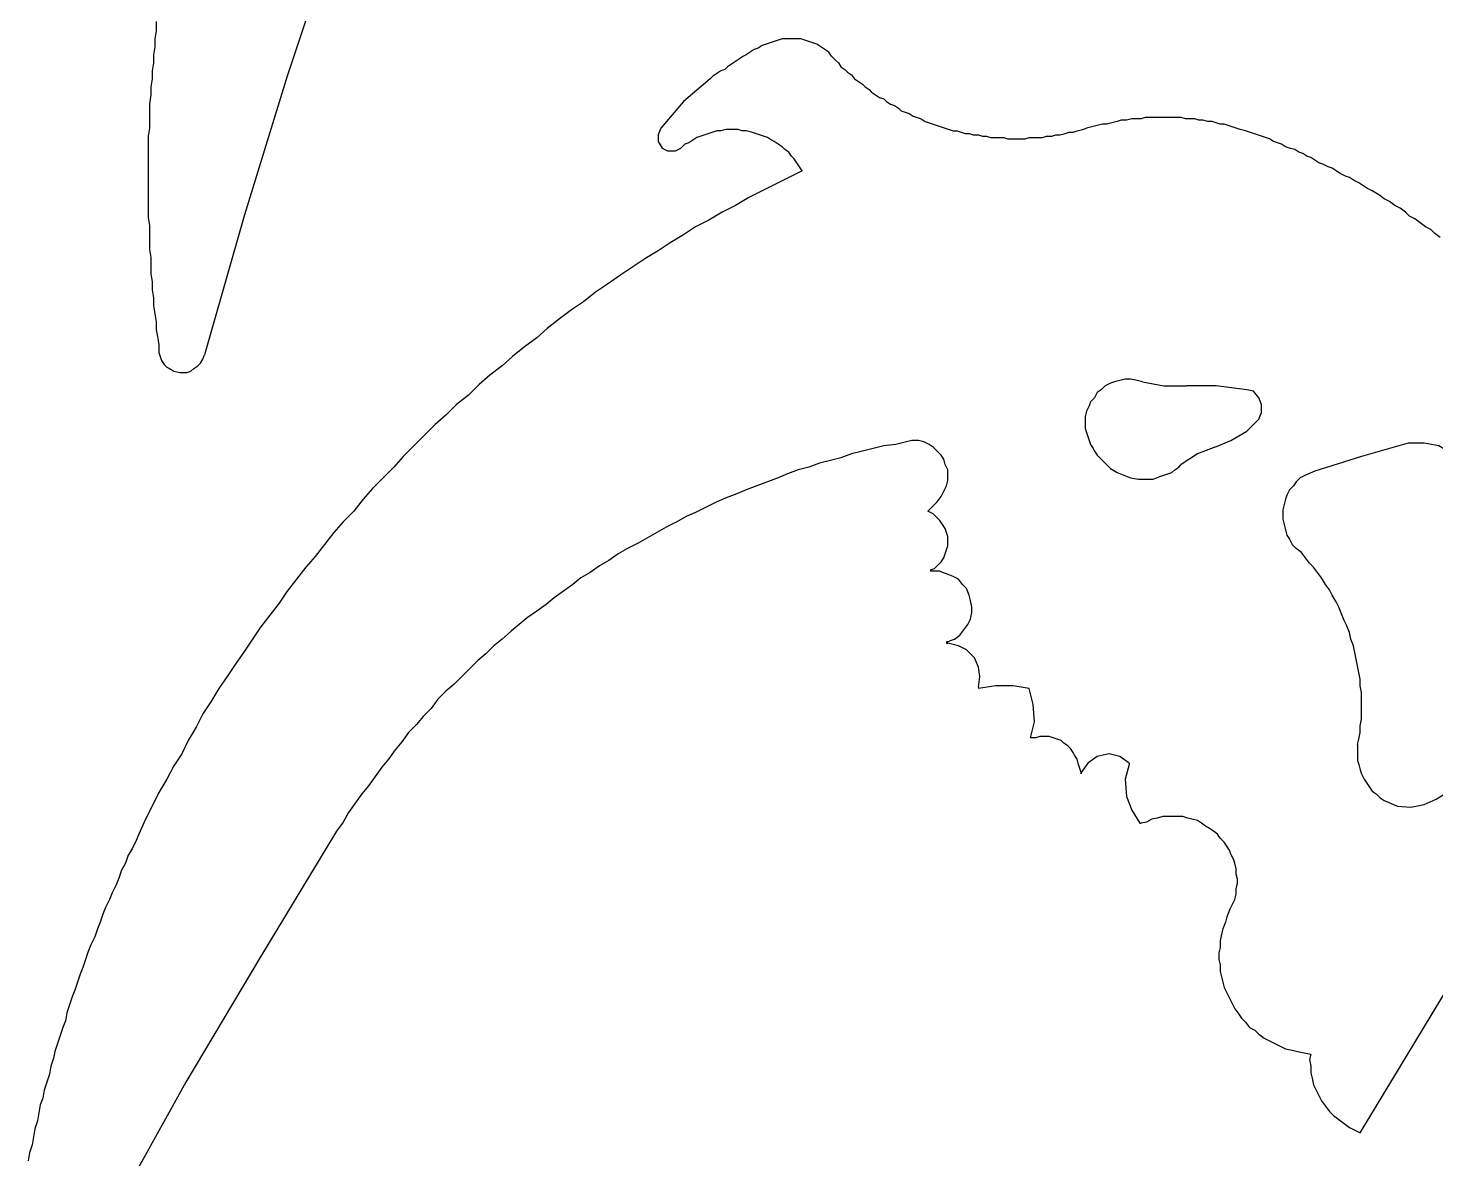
# Model space of a CAD drawing. Extents: x -1063 to 1100, y -467 to 441.
# Drawn here: x -1034.9 to -859.1, y 132.5 to 273.8 of the extents above; entities that cross this region are included whole.
import ezdxf

# ---------------------------------------------------------------- set-up
doc = ezdxf.new("R2010")
doc.units = 0
doc.layers.add('P', color=250, linetype='CONTINUOUS')

msp = doc.modelspace()

# ---------------------------------------------------------------- linework, layer by layer
at = {"layer": 'P', "color": 0, "linetype": 'CONTINUOUS'}
for points in [[(-990.68, 302.43), (-996.68, 285.26), (-1002.52, 267.76), (-1007.85, 250.43), (-1012.85, 232.93)], [(-1018.85, 274.59), (-1018.85, 273.43), (-1019.02, 272.43), (-1019.02, 271.43), (-1019.18, 270.43), (-1019.18, 269.43), (-1019.35, 268.43), (-1019.35, 267.43), (-1019.52, 266.43), (-1019.52, 265.43), (-1019.68, 264.26), (-1019.68, 263.26), (-1019.68, 262.26), (-1019.68, 261.26), (-1019.85, 260.26), (-1019.85, 259.26), (-1019.85, 258.26), (-1019.85, 257.26), (-1019.85, 256.26), (-1019.85, 255.09), (-1019.85, 254.09), (-1019.85, 253.09), (-1019.85, 252.09), (-1019.85, 251.09), (-1019.85, 250.09), (-1019.68, 249.09), (-1019.68, 248.09), (-1019.68, 247.09), (-1019.68, 246.09), (-1019.52, 245.09), (-1019.52, 244.09), (-1019.52, 243.09), (-1019.35, 242.09), (-1019.35, 241.09), (-1019.18, 240.09), (-1019.18, 239.09), (-1019.02, 238.09), (-1018.85, 237.09), (-1018.85, 236.09), (-1018.68, 235.26), (-1018.52, 234.26), (-1018.52, 233.26), (-1018.35, 232.76), (-1018.18, 232.26), (-1017.85, 231.76), (-1017.52, 231.43), (-1017.18, 231.26), (-1016.68, 230.93), (-1015.85, 230.76), (-1015.02, 230.76), (-1014.52, 230.93), (-1014.18, 231.26), (-1013.68, 231.59), (-1013.35, 231.93), (-1013.02, 232.43), (-1012.85, 232.93)], [(-934.52, 270.26), (-934.85, 270.76), (-935.35, 271.09), (-935.85, 271.43), (-936.35, 271.76), (-936.85, 271.93), (-937.35, 272.09), (-937.85, 272.26), (-938.35, 272.43), (-938.68, 272.43), (-939.18, 272.43), (-939.68, 272.43), (-940.18, 272.43), (-940.68, 272.43), (-941.18, 272.26), (-941.68, 272.09), (-942.18, 271.93), (-942.68, 271.76), (-943.18, 271.59), (-943.68, 271.26), (-944.18, 271.09), (-944.68, 270.76), (-945.18, 270.43), (-945.52, 270.26), (-946.02, 269.93), (-946.52, 269.59), (-947.02, 269.26), (-947.52, 268.93), (-947.85, 268.59), (-948.35, 268.43), (-948.85, 268.09), (-949.35, 267.76), (-949.68, 267.43), (-953.02, 264.59), (-955.85, 261.26), (-956.18, 260.43), (-956.18, 259.59), (-955.68, 258.76), (-955.02, 258.43), (-954.02, 258.43), (-953.35, 258.76)], [(-934.52, 270.26), (-934.02, 269.76), (-933.68, 269.43), (-933.35, 268.93), (-932.85, 268.59), (-932.52, 268.26), (-932.02, 267.93), (-931.68, 267.43), (-931.18, 267.09), (-930.68, 266.76), (-930.35, 266.43), (-929.85, 266.09), (-929.52, 265.76), (-929.02, 265.43), (-928.52, 265.09), (-928.02, 264.93), (-927.68, 264.59), (-927.18, 264.26), (-926.68, 264.09), (-926.18, 263.76), (-925.85, 263.43), (-925.35, 263.26), (-924.85, 263.09), (-924.35, 262.76), (-923.85, 262.59), (-923.35, 262.43), (-922.85, 262.09), (-922.35, 261.93), (-921.85, 261.76), (-921.35, 261.59), (-920.85, 261.43), (-920.35, 261.26), (-919.85, 261.09), (-919.35, 260.93), (-918.85, 260.93), (-918.35, 260.76), (-917.85, 260.59), (-917.35, 260.59), (-916.85, 260.43), (-916.18, 260.43), (-915.68, 260.26), (-915.18, 260.26), (-914.68, 260.09), (-914.18, 260.09), (-913.52, 260.09), (-913.02, 260.09), (-912.52, 259.93), (-912.02, 259.93), (-911.52, 259.93), (-910.85, 259.93), (-910.35, 259.93), (-909.85, 260.09), (-909.35, 260.09), (-908.68, 260.09), (-908.18, 260.09), (-907.68, 260.26), (-907.02, 260.26), (-906.52, 260.43), (-906.02, 260.43), (-905.35, 260.59), (-904.85, 260.76), (-904.35, 260.76), (-903.85, 260.93), (-903.18, 261.09), (-902.68, 261.26)], [(-858.52, 247.59), (-859.18, 248.09), (-859.68, 248.59), (-860.35, 248.93), (-861.02, 249.43), (-861.68, 249.93), (-862.35, 250.26), (-862.85, 250.76), (-863.52, 251.26), (-864.18, 251.59), (-864.85, 252.09), (-865.52, 252.43), (-866.18, 252.93), (-867.02, 253.43), (-867.68, 253.76), (-868.18, 254.09), (-868.68, 254.43), (-869.35, 254.76), (-869.85, 255.09), (-870.35, 255.26), (-871.02, 255.59), (-871.52, 255.93), (-872.02, 256.26), (-872.52, 256.43), (-873.18, 256.76), (-873.68, 256.93), (-874.18, 257.26), (-874.68, 257.59), (-875.18, 257.76), (-875.68, 258.09), (-876.18, 258.26), (-876.68, 258.59), (-877.35, 258.76), (-877.85, 258.93), (-878.35, 259.26), (-878.85, 259.43), (-879.35, 259.59), (-879.85, 259.93), (-880.35, 260.09), (-880.85, 260.26), (-881.35, 260.43), (-881.85, 260.59), (-882.35, 260.76), (-882.85, 260.93), (-883.52, 261.09), (-884.02, 261.26), (-884.52, 261.43), (-885.02, 261.59), (-885.52, 261.76), (-886.02, 261.76), (-886.52, 261.93), (-887.02, 262.09), (-887.52, 262.09), (-888.18, 262.26), (-888.68, 262.26), (-889.18, 262.43), (-889.68, 262.43), (-890.35, 262.43), (-890.85, 262.59), (-891.35, 262.59), (-891.85, 262.59), (-892.52, 262.59), (-893.02, 262.59), (-893.52, 262.59), (-894.18, 262.59), (-894.68, 262.59), (-895.35, 262.59), (-895.85, 262.43), (-896.52, 262.43), (-897.02, 262.43), (-897.68, 262.26), (-898.35, 262.26), (-898.85, 262.09), (-899.52, 261.93), (-900.18, 261.76), (-900.68, 261.76), (-901.35, 261.59), (-902.02, 261.43), (-902.68, 261.26)], [(-938.18, 255.93), (-938.52, 256.43), (-938.85, 256.93), (-939.18, 257.43), (-939.52, 257.76), (-939.85, 258.26), (-940.35, 258.59), (-940.68, 258.93), (-941.18, 259.26), (-941.68, 259.59), (-942.02, 259.76), (-942.52, 260.09), (-943.02, 260.26), (-943.52, 260.43), (-944.02, 260.59), (-944.52, 260.76), (-945.18, 260.93), (-945.68, 260.93), (-946.18, 261.09), (-946.68, 261.09), (-947.18, 261.09), (-947.68, 261.09), (-948.35, 260.93), (-948.85, 260.93), (-949.35, 260.76), (-949.85, 260.59), (-950.35, 260.43), (-950.85, 260.26), (-951.35, 260.09), (-951.85, 259.76), (-952.35, 259.43), (-952.85, 259.26), (-953.35, 258.76)], [(-938.18, 255.93), (-939.85, 255.09), (-941.52, 254.26), (-943.18, 253.43), (-944.85, 252.59), (-946.52, 251.59), (-948.18, 250.76), (-949.85, 249.76), (-951.52, 248.93), (-953.02, 247.93), (-954.68, 246.93), (-956.18, 245.93), (-957.85, 244.93), (-959.35, 243.93), (-960.85, 242.93), (-962.52, 241.76), (-964.02, 240.76), (-965.52, 239.59), (-967.02, 238.59), (-968.52, 237.43), (-970.02, 236.26), (-971.35, 235.09), (-972.85, 233.93), (-974.35, 232.76), (-975.68, 231.59), (-977.18, 230.43), (-978.52, 229.26), (-979.85, 227.93), (-981.35, 226.76), (-982.68, 225.43), (-984.02, 224.26), (-985.35, 222.93), (-986.68, 221.59), (-988.02, 220.26), (-989.18, 218.93), (-990.52, 217.59), (-991.85, 216.26), (-993.02, 214.93), (-994.18, 213.43), (-995.52, 212.09), (-996.68, 210.76), (-997.85, 209.26), (-999.02, 207.76), (-1000.18, 206.43), (-1001.35, 204.93), (-1002.52, 203.43), (-1003.52, 201.93), (-1004.68, 200.43), (-1005.85, 198.93), (-1006.85, 197.43), (-1007.85, 195.93), (-1009.02, 194.26), (-1010.02, 192.76), (-1011.02, 191.26), (-1012.02, 189.59), (-1013.02, 188.09), (-1013.85, 186.43), (-1014.85, 184.76), (-1015.68, 183.09), (-1016.68, 181.59), (-1017.52, 179.93), (-1018.52, 178.26), (-1019.35, 176.59), (-1020.18, 174.93), (-1021.02, 173.09), (-1021.35, 172.26), (-1021.85, 171.26), (-1022.35, 170.43), (-1022.68, 169.43), (-1023.18, 168.59), (-1023.52, 167.59), (-1023.85, 166.76), (-1024.35, 165.76), (-1024.68, 164.93), (-1025.18, 163.93), (-1025.52, 163.09), (-1025.85, 162.09), (-1026.18, 161.26), (-1026.52, 160.26), (-1027.02, 159.26), (-1027.35, 158.43), (-1027.68, 157.43), (-1028.02, 156.43), (-1028.35, 155.59), (-1028.68, 154.59), (-1029.02, 153.59), (-1029.35, 152.76), (-1029.68, 151.76), (-1030.02, 150.76), (-1030.18, 149.76), (-1030.52, 148.93), (-1030.85, 147.93), (-1031.18, 146.93), (-1031.52, 145.93), (-1031.68, 145.09), (-1032.02, 144.09), (-1032.18, 143.09), (-1032.52, 142.09), (-1032.85, 141.09), (-1033.02, 140.09), (-1033.35, 139.26), (-1033.52, 138.26), (-1033.68, 137.26), (-1034.02, 136.26), (-1034.18, 135.26), (-1034.35, 134.26), (-1034.68, 133.26), (-1034.85, 132.26)], [(-895.68, 229.59), (-896.35, 229.76), (-897.18, 229.93), (-897.85, 229.93), (-898.52, 229.76), (-899.18, 229.59), (-899.68, 229.43), (-900.35, 229.09), (-900.85, 228.59), (-901.35, 228.26), (-901.68, 227.59), (-902.18, 227.09), (-902.35, 226.59), (-902.68, 225.93), (-902.85, 225.26), (-902.85, 224.43), (-902.85, 223.76)], [(-895.68, 229.59), (-893.02, 229.09), (-890.18, 229.09)], [(-882.68, 228.59), (-886.52, 229.09), (-890.18, 229.09)], [(-881.18, 224.93), (-880.85, 225.76), (-880.85, 226.76), (-881.18, 227.59), (-881.85, 228.43), (-882.68, 228.59)], [(-902.85, 223.76), (-902.68, 223.26), (-902.52, 222.76), (-902.35, 222.26), (-902.18, 221.76), (-901.85, 221.26), (-901.68, 220.93), (-901.35, 220.43), (-901.02, 220.09), (-900.35, 219.43), (-899.68, 218.76), (-898.85, 218.26), (-898.02, 217.93), (-897.18, 217.59), (-896.18, 217.43), (-895.35, 217.43), (-894.35, 217.43), (-893.52, 217.76), (-893.02, 217.93), (-892.52, 218.09), (-892.02, 218.26), (-891.68, 218.59), (-891.18, 218.93), (-890.85, 219.26)], [(-886.68, 221.43), (-884.68, 222.26), (-882.68, 223.43), (-881.18, 224.93)], [(-925.18, 222.09), (-926.52, 221.76), (-928.02, 221.59), (-929.35, 221.26), (-930.68, 220.93), (-932.02, 220.59), (-933.35, 220.09), (-934.68, 219.76), (-936.02, 219.43), (-937.35, 218.93), (-938.68, 218.59), (-940.02, 218.09), (-941.18, 217.59), (-942.52, 217.09), (-943.85, 216.59), (-945.18, 216.09), (-946.35, 215.59), (-947.68, 215.09), (-948.85, 214.59), (-950.18, 213.93), (-951.52, 213.26), (-952.68, 212.76), (-953.85, 212.09), (-955.18, 211.43), (-956.35, 210.76), (-957.52, 210.09), (-958.68, 209.43), (-960.02, 208.76), (-961.18, 208.09), (-962.35, 207.26), (-963.52, 206.59), (-964.68, 205.76), (-965.85, 205.09), (-966.85, 204.26), (-968.02, 203.43), (-969.18, 202.59), (-970.18, 201.76), (-971.35, 200.93), (-972.52, 200.09), (-973.52, 199.26), (-974.52, 198.43), (-975.68, 197.43), (-976.68, 196.59), (-977.68, 195.59), (-978.68, 194.76), (-979.68, 193.76), (-980.68, 192.76), (-981.68, 191.76), (-982.68, 190.93), (-983.68, 189.93), (-984.52, 188.76), (-985.52, 187.76), (-986.35, 186.76), (-987.35, 185.76), (-988.18, 184.59), (-989.02, 183.59), (-989.85, 182.43), (-990.68, 181.43), (-991.52, 180.26), (-992.35, 179.09), (-993.18, 178.09), (-994.02, 176.93), (-994.85, 175.76), (-995.52, 174.59), (-996.35, 173.43)], [(-921.35, 214.59), (-920.85, 215.26), (-920.52, 215.93), (-920.18, 216.59), (-920.02, 217.26), (-920.02, 217.93), (-920.02, 218.59), (-920.35, 219.26), (-920.52, 219.93), (-920.85, 220.43), (-921.35, 220.93), (-921.85, 221.43), (-922.35, 221.76), (-923.02, 222.09), (-923.68, 222.26), (-924.52, 222.26), (-925.18, 222.09)], [(-857.02, 220.59), (-858.68, 221.59), (-860.52, 221.93), (-862.52, 221.93), (-868.35, 220.26), (-874.18, 218.43), (-875.35, 217.93), (-876.02, 217.59), (-876.52, 217.09), (-876.85, 216.59), (-877.35, 216.09), (-877.68, 215.43), (-877.85, 214.93), (-878.02, 214.26), (-878.18, 213.59), (-878.18, 212.93), (-878.18, 212.43), (-878.02, 211.76), (-877.85, 211.09), (-877.68, 210.43), (-877.35, 209.93), (-877.02, 209.26), (-876.52, 208.76)], [(-886.68, 221.43), (-888.85, 220.59), (-890.85, 219.26)], [(-921.35, 214.59), (-922.52, 213.43), (-922.52, 213.43)], [(-922.18, 206.09), (-921.68, 206.26), (-921.35, 206.59), (-920.85, 207.09), (-920.52, 207.59), (-920.35, 208.09), (-920.18, 208.59), (-920.02, 209.09), (-920.02, 209.59), (-920.02, 210.26), (-920.18, 210.76), (-920.35, 211.26), (-920.68, 211.76), (-921.02, 212.26), (-921.35, 212.59), (-921.85, 213.09), (-922.52, 213.43)], [(-868.85, 184.26), (-868.68, 184.93), (-868.52, 185.76), (-868.52, 186.59), (-868.35, 187.43), (-868.35, 188.26), (-868.35, 189.09), (-868.35, 189.93), (-868.35, 190.76), (-868.52, 191.59), (-868.52, 192.43), (-868.68, 193.26), (-868.85, 194.09), (-869.02, 194.93), (-869.18, 195.76), (-869.35, 196.59), (-869.68, 197.43), (-869.85, 198.26), (-870.18, 199.09), (-870.52, 199.76), (-870.85, 200.59), (-871.18, 201.43), (-871.52, 202.09), (-872.02, 202.93), (-872.35, 203.59), (-872.85, 204.26), (-873.35, 205.09), (-873.85, 205.76), (-874.35, 206.43), (-874.85, 206.93), (-875.35, 207.59), (-875.85, 208.26), (-876.52, 208.76)], [(-922.18, 206.09), (-922.18, 205.93), (-922.18, 205.93)], [(-920.02, 197.09), (-919.68, 197.26), (-919.18, 197.43), (-918.52, 197.93), (-918.02, 198.59), (-917.52, 199.26), (-917.18, 199.93), (-917.02, 200.76), (-917.02, 201.43), (-917.18, 202.26), (-917.35, 202.93), (-917.68, 203.76), (-918.18, 204.26), (-918.68, 204.93), (-919.35, 205.26), (-920.18, 205.59), (-920.68, 205.76), (-921.02, 205.93), (-921.52, 205.93), (-922.18, 205.93)], [(-920.02, 197.09), (-920.18, 197.09), (-920.18, 196.93), (-920.02, 196.93)], [(-916.18, 191.43), (-916.02, 192.76), (-916.18, 193.93), (-916.68, 195.09), (-917.68, 196.09), (-918.68, 196.59), (-920.02, 196.93)], [(-909.85, 191.26), (-911.85, 191.59), (-914.02, 191.59), (-916.18, 191.26)], [(-916.18, 191.43), (-916.18, 191.26), (-916.18, 191.26)], [(-909.68, 185.09), (-909.18, 187.09), (-909.35, 189.26), (-909.85, 191.26)], [(-868.85, 184.26), (-868.85, 183.59), (-868.85, 182.93), (-868.85, 182.26), (-868.68, 181.76), (-868.52, 181.09), (-868.35, 180.59), (-868.02, 179.93), (-867.68, 179.43), (-867.35, 178.93), (-867.02, 178.43), (-866.52, 178.09), (-866.02, 177.59), (-865.52, 177.26), (-865.02, 177.09), (-864.35, 176.76), (-863.85, 176.59), (-862.18, 176.43), (-860.52, 176.76), (-859.02, 177.43), (-857.68, 178.26), (-856.52, 179.59), (-851.02, 188.76)], [(-903.35, 180.76), (-903.52, 181.26), (-903.68, 181.76), (-903.85, 182.43), (-904.18, 182.93), (-904.35, 183.26), (-904.68, 183.76), (-905.02, 184.09), (-905.52, 184.43), (-905.85, 184.76), (-906.35, 184.93), (-906.85, 185.09), (-907.35, 185.26), (-907.85, 185.26), (-908.52, 185.26), (-909.02, 185.09), (-909.68, 185.09)], [(-909.68, 185.09), (-909.68, 185.09)], [(-897.35, 181.93), (-898.52, 182.76), (-899.85, 183.09), (-901.35, 182.76), (-902.52, 181.93), (-903.35, 180.76)], [(-897.35, 181.93), (-897.35, 181.76), (-897.85, 179.93), (-897.68, 177.76), (-897.02, 176.09), (-896.02, 174.43), (-895.85, 174.43)], [(-903.35, 180.76), (-903.35, 180.59), (-903.35, 180.76)], [(-884.85, 163.59), (-884.52, 164.26), (-884.18, 164.93), (-884.02, 165.59), (-884.02, 166.26), (-883.85, 166.93), (-883.85, 167.43), (-884.02, 168.09), (-884.02, 168.76), (-884.18, 169.43), (-884.35, 169.93), (-884.68, 170.59), (-884.85, 171.09), (-885.18, 171.59), (-885.52, 172.09), (-886.02, 172.59), (-886.35, 173.09), (-886.85, 173.43), (-887.35, 173.76), (-887.85, 174.09), (-888.35, 174.43), (-888.85, 174.76), (-889.52, 174.93), (-890.02, 175.09), (-890.68, 175.26), (-891.35, 175.26), (-891.85, 175.26), (-892.52, 175.26), (-893.18, 175.26), (-893.85, 175.09), (-894.52, 174.93), (-895.18, 174.59), (-895.85, 174.43)], [(-996.35, 173.43), (-1005.85, 157.76), (-1015.18, 142.09), (-1024.02, 126.09), (-1032.52, 109.93)], [(-884.85, 163.59), (-885.18, 162.76), (-885.35, 162.09), (-885.68, 161.26), (-885.85, 160.59), (-886.02, 159.76), (-886.02, 158.93), (-886.18, 158.26), (-886.18, 157.43), (-886.02, 156.76), (-886.02, 155.93), (-885.85, 155.26), (-885.68, 154.59), (-885.52, 153.93), (-885.18, 153.26), (-884.85, 152.59), (-884.52, 151.93), (-884.18, 151.26), (-883.68, 150.59), (-883.35, 150.09), (-882.85, 149.59), (-882.35, 148.93), (-881.68, 148.59), (-881.18, 148.09), (-880.52, 147.59), (-879.85, 147.26), (-879.18, 146.93), (-878.52, 146.59), (-877.85, 146.26), (-877.02, 146.09), (-876.35, 145.93), (-875.52, 145.76), (-874.68, 145.59), (-874.85, 144.93), (-874.68, 144.09), (-874.68, 143.26), (-874.52, 142.59), (-874.35, 141.76), (-874.02, 141.09), (-873.68, 140.43), (-873.35, 139.76), (-872.85, 139.09), (-872.35, 138.43), (-871.85, 137.93), (-871.18, 137.43), (-870.52, 136.93), (-869.85, 136.43), (-869.18, 136.09), (-868.52, 135.76), (-847.52, 170.43)]]:
    msp.add_lwpolyline(points, dxfattribs=at)

doc.saveas('drawing.dxf')
